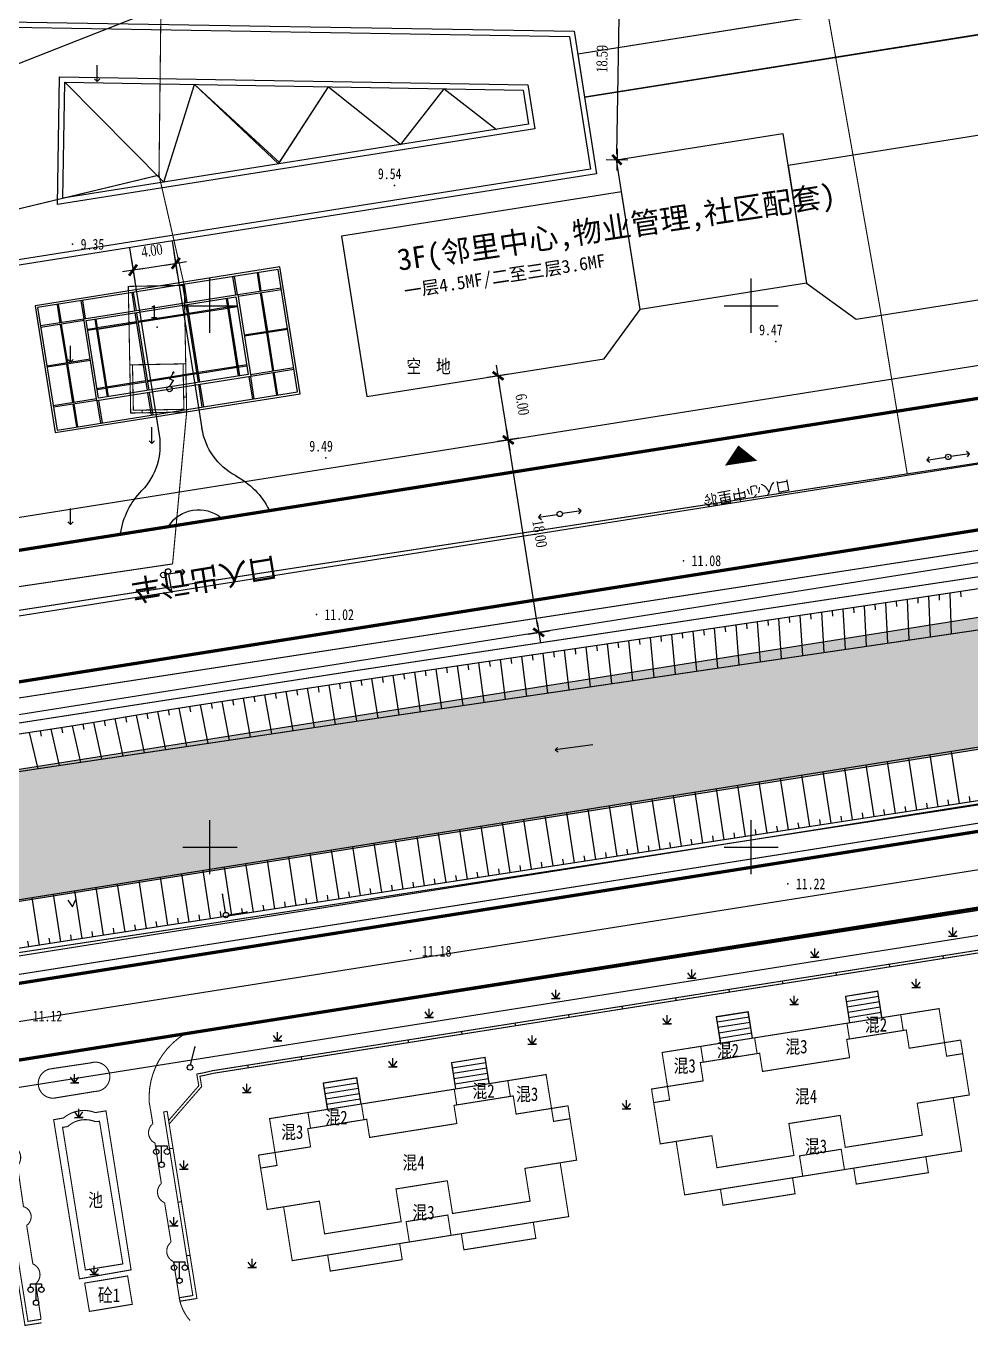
# Model space of a CAD drawing. Header units: millimetres. Extents: x -439850 to 440374, y 3556331 to 3581716.
# Drawn here: x 439918.8 to 440006, y 3581304.9 to 3581426 of the extents above; entities that cross this region are included whole.
import ezdxf
from ezdxf.enums import TextEntityAlignment as Align

# ---------------------------------------------------------------- set-up
doc = ezdxf.new("R2010")
doc.units = ezdxf.units.MM
doc.header["$LTSCALE"] = 1000
doc.header["$MEASUREMENT"] = 0
doc.linetypes.add('CENTER', pattern=[2, 1.25, -0.25, 0.25, -0.25])
for name, color, linetype in [('02E1水域', 131, 'Continuous'), ('02E1水域_H', 131, 'Continuous'), ('0总图道路侧石线铺装轮廓线 台阶 转折线 剖面图面层', 4, 'Continuous'), ('11E1水域', 7, 'Continuous'), ('14中心线', 1, 'CENTER'), ('14缘石线', 7, 'Continuous'), ('14道路红线', 7, 'Continuous'), ('18标注', 7, 'Continuous'), ('dx', 250, 'Continuous'), ('商业', 2, 'Continuous'), ('文字', 7, 'Continuous'), ('道路', 7, 'Continuous'), ('铺装', 6, 'Continuous')]:
    doc.layers.add(name, color=color, linetype=linetype)
doc.styles.add('-黑体', font='simhei.ttf')
doc.styles.add('HZ', font='', dxfattribs={"width": 0.8})
doc.styles.add('坐标标注', font='times.ttf', dxfattribs={"width": 0.75})
doc.styles.get('HZ').set_extended_font_data('SimSun')
doc.dimstyles.new('FAST', dxfattribs={"dimtxt": 1, "dimasz": 0.5, "dimexe": 0.5, "dimexo": 0.5, "dimgap": 1, "dimtad": 1, "dimzin": 4, "dimdsep": 46, "dimtxsty": '坐标标注', "dimblk": '尺寸起止点', "dimcen": 1, "dimadec": 1, "dimazin": 1, "dimtfac": 1, "dimtmove": 2, "dimatfit": 3, "dimldrblk": 'ARCHTICK', "dimfxl": 1.25, "dimarcsym": 0})

# ---------------------------------------------------------------- blocks, each defined once
blk = doc.blocks.new('GC120')
for p, q in [((0, -1.5), (0, 1.5)), ((-0.5, -1), (0, -1.5)), ((0, -1.5), (-0.5, -1)), ((0, -1.5), (0.5, -1))]:
    blk.add_line(p, q)
blk = doc.blocks.new('GC154')
for p, q in [((4, 0), (0.5, 0)), ((4, 0), (3.5, 0.5)), ((3.5, -0.5), (4, 0))]:
    blk.add_line(p, q)
blk.add_circle((0, 0), 0.5)
blk = doc.blocks.new('GC156')
blk.add_line((0.5, 0), (4, 0))
at = {"const_width": 0.15}
blk.add_lwpolyline([(3.78, 0, 1), (3.93, 0, 1)], format="xyb", close=True, dxfattribs=at)
blk.add_circle((0, 0), 0.5)
blk = doc.blocks.new('GC242')
for p, q in [((0.7, 3.1), (0.06, 1.9)), ((0.51, 3.04), (0.7, 3.1)), ((0.7, 3.1), (0.75, 2.94)), ((0.63, 1.59), (0, 0.5)), ((0.06, 1.9), (0.63, 1.59))]:
    blk.add_line(p, q)
blk.add_circle((0, 0), 0.5)
for p in [(0.7, 3.1), (0.7, 3.1), (0.06, 1.9), (0.63, 1.59)]:
    blk.add_point(p)
blk = doc.blocks.new('GC124')
for p, q in [((0, -0.8), (-0.75, 0.2)), ((0, -0.8), (0, 0.8)), ((0, -0.8), (0.75, 0.2)), ((-0.8, -0.8), (0.75, -0.8)), ((0.8, -0.8), (0, -0.8))]:
    blk.add_line(p, q)
blk = doc.blocks.new('GC264')
at = {"linetype": 'Continuous'}
for p, q in [((0, 0), (7, 0)), ((7, 0), (6.5, 0.4)), ((7, 0), (6.5, -0.4))]:
    blk.add_line(p, q, dxfattribs=at)
blk = doc.blocks.new('GC037')
for p, q in [((0, 0), (-1.3, 0.75)), ((-1.3, -0.75), (0, 0))]:
    blk.add_line(p, q)
blk = doc.blocks.new('GC097')
for p, q in [((-1, 2.92), (-1, 3.52)), ((-1, 3.52), (1, 3.52)), ((0, 0.52), (0, 3.52)), ((1, 3.52), (1, 2.92))]:
    blk.add_line(p, q)
for centre in [(-1, 2.42), (1, 2.42), (0.01, 0)]:
    blk.add_circle(centre, 0.5)
blk = doc.blocks.new('aysagafd')
at = {"layer": '0总图道路侧石线铺装轮廓线 台阶 转折线 剖面图面层'}
for p, q in [((439440.11, 3581415.43), (439440.11, 3581419.48)), ((439440.26, 3581415.43), (439440.26, 3581419.48)), ((439443.87, 3581415.43), (439443.87, 3581419.48)), ((439443.97, 3581415.43), (439443.97, 3581419.48)), ((439443.97, 3581415.43), (439443.97, 3581419.48)), ((439447.57, 3581415.43), (439447.57, 3581419.48)), ((439447.72, 3581415.43), (439447.72, 3581419.48)), ((439440.11, 3581417.63), (439438.39, 3581417.63)), ((439440.11, 3581417.53), (439438.39, 3581417.53)), ((439443.87, 3581417.63), (439440.26, 3581417.63)), ((439443.87, 3581417.53), (439440.26, 3581417.53)), ((439447.57, 3581417.63), (439443.97, 3581417.63)), ((439447.57, 3581417.53), (439443.97, 3581417.53)), ((439449.85, 3581417.63), (439447.72, 3581417.63)), ((439449.85, 3581417.53), (439447.72, 3581417.53)), ((439440.09, 3581415.4), (439438.39, 3581415.4)), ((439440.09, 3581415.25), (439438.39, 3581415.25)), ((439441.12, 3581415.23), (439441.12, 3581414.43)), ((439441.22, 3581415.23), (439441.22, 3581414.43)), ((439446.62, 3581414.43), (439446.62, 3581415.23)), ((439446.72, 3581414.43), (439446.72, 3581415.23)), ((439447.75, 3581415.4), (439449.85, 3581415.4)), ((439447.75, 3581415.25), (439449.85, 3581415.25)), ((439447.55, 3581414.43), (439440.29, 3581414.43)), ((439447.55, 3581414.33), (439440.29, 3581414.33)), ((439441.12, 3581414.33), (439441.12, 3581410.68)), ((439441.22, 3581414.33), (439441.22, 3581410.68)), ((439446.62, 3581410.68), (439446.62, 3581414.33)), ((439446.72, 3581410.68), (439446.72, 3581414.33)), ((439438.39, 3581410.68), (439440.09, 3581410.68)), ((439438.39, 3581410.53), (439440.09, 3581410.53)), ((439440.29, 3581410.68), (439447.55, 3581410.68)), ((439440.29, 3581410.53), (439447.55, 3581410.53)), ((439441.12, 3581410.53), (439441.12, 3581405.93)), ((439441.22, 3581410.53), (439441.22, 3581405.93)), ((439446.62, 3581405.93), (439446.62, 3581410.53)), ((439446.72, 3581405.93), (439446.72, 3581410.53)), ((439447.75, 3581410.68), (439449.85, 3581410.68)), ((439447.75, 3581410.53), (439449.85, 3581410.53)), ((439438.39, 3581405.93), (439440.09, 3581405.93)), ((439438.39, 3581405.78), (439440.09, 3581405.78)), ((439440.29, 3581405.93), (439447.55, 3581405.93)), ((439440.29, 3581405.78), (439447.55, 3581405.78)), ((439441.12, 3581405.78), (439441.12, 3581402.13)), ((439441.22, 3581405.78), (439441.22, 3581402.13)), ((439441.22, 3581402.13), (439441.22, 3581405.78)), ((439446.62, 3581402.13), (439446.62, 3581405.78)), ((439446.72, 3581402.13), (439446.72, 3581405.78)), ((439447.75, 3581405.93), (439449.85, 3581405.93)), ((439447.75, 3581405.78), (439449.85, 3581405.78)), ((439440.29, 3581402.13), (439447.55, 3581402.13)), ((439440.29, 3581402.03), (439447.55, 3581402.03)), ((439441.12, 3581402.03), (439441.12, 3581401.23)), ((439441.22, 3581402.03), (439441.22, 3581401.23)), ((439446.62, 3581401.23), (439446.62, 3581402.03)), ((439446.72, 3581401.23), (439446.72, 3581402.03)), ((439440.09, 3581401.2), (439438.39, 3581401.2)), ((439440.09, 3581401.05), (439438.39, 3581401.05)), ((439440.11, 3581401.03), (439440.11, 3581396.98)), ((439440.26, 3581401.03), (439440.26, 3581396.98)), ((439443.87, 3581401.03), (439443.87, 3581396.98)), ((439443.97, 3581401.03), (439443.97, 3581396.98)), ((439443.97, 3581401.03), (439443.97, 3581396.98)), ((439447.57, 3581401.03), (439447.57, 3581396.98)), ((439447.72, 3581401.03), (439447.72, 3581396.98)), ((439447.75, 3581401.2), (439449.85, 3581401.2)), ((439447.75, 3581401.05), (439449.85, 3581401.05)), ((439440.11, 3581398.93), (439438.39, 3581398.93)), ((439440.11, 3581398.83), (439438.39, 3581398.83)), ((439443.87, 3581398.93), (439440.26, 3581398.93)), ((439443.87, 3581398.83), (439440.26, 3581398.83)), ((439447.57, 3581398.93), (439443.97, 3581398.93)), ((439447.57, 3581398.83), (439443.97, 3581398.83)), ((439449.85, 3581398.93), (439447.72, 3581398.93)), ((439449.85, 3581398.83), (439447.72, 3581398.83))]:
    blk.add_line(p, q, dxfattribs=at)
for points in [[(439450.05, 3581396.78), (439450.05, 3581419.68), (439438.19, 3581419.68), (439438.19, 3581396.78)], [(439449.85, 3581396.98), (439449.85, 3581419.48), (439438.39, 3581419.48), (439438.39, 3581396.98)]]:
    blk.add_lwpolyline(points, close=True, dxfattribs=at)
at = {"layer": '0总图道路侧石线铺装轮廓线 台阶 转折线 剖面图面层', "color": 2}
for points in [[(439440.09, 3581401.03), (439440.09, 3581415.43), (439447.75, 3581415.43), (439447.75, 3581401.03)], [(439440.29, 3581415.23), (439447.55, 3581415.23), (439447.55, 3581401.23), (439440.29, 3581401.23)]]:
    blk.add_lwpolyline(points, close=True, dxfattribs=at)
blk = doc.blocks.new('尺寸起止点')
for p, q in [((-2, 0), (2, 0)), ((0, -2), (0, 2))]:
    blk.add_line(p, q)
blk.add_lwpolyline([(-0.88, -0.88, 0.5, 0.5, 0), (0.88, 0.88, 0, 0, 0)], format="xyseb")
blk = doc.blocks.new('*D118')
at = {"layer": '18标注', "color": 0, "lineweight": -2, "ltscale": 0.02, "transparency": 16777216}
for p, q in [((439941.95, 3581432.32), (439942.26, 3581431.55)), ((439915.62, 3581421.58), (439941.61, 3581431.83)), ((439915.03, 3581421.7), (439915.34, 3581420.93))]:
    blk.add_line(p, q, dxfattribs=at)
at = {"layer": 'Defpoints', "color": 0, "ltscale": 0.02, "transparency": 16777216}
for p in [(439941.77, 3581432.79), (439942.07, 3581432.01), (439914.85, 3581422.17)]:
    blk.add_point(p, dxfattribs=at)
at = {"layer": '18标注', "color": 0, "lineweight": -2, "ltscale": 0.02, "transparency": 16777216, "xscale": 0.5, "yscale": 0.5, "zscale": 0.5}
for p, rotation in [((439942.07, 3581432.01), 21.52295593968055), ((439915.15, 3581421.39), 201.5229559396806)]:
    blk.add_blockref('尺寸起止点', p, dxfattribs=dict(at, rotation=rotation))
at = {"layer": '18标注', "color": 0, "ltscale": 0.02, "transparency": 16777216, "insert": (439928.06, 3581428.11), "char_height": 1, "attachment_point": 5, "rotation": 21.523, "style": '坐标标注'}
blk.add_mtext('28.94', dxfattribs=at)
blk = doc.blocks.new('_ArchTick')
at = {"color": 0, "linetype": 'ByBlock', "const_width": 0.4}
blk.add_lwpolyline([(-0.5, -0.5), (0.5, 0.5)], dxfattribs=at)
blk = doc.blocks.new('*D122')
at = {"layer": '18标注', "color": 0, "lineweight": -2, "ltscale": 0.02, "transparency": 16777216}
for p, q in [((439974.08, 3581432.24), (439974.12, 3581432.24)), ((439973.31, 3581414.16), (439973.61, 3581431.75)), ((439973.76, 3581413.65), (439973.81, 3581413.65))]:
    blk.add_line(p, q, dxfattribs=at)
at = {"layer": 'Defpoints', "color": 0, "ltscale": 0.02, "transparency": 16777216}
for p in [(439973.58, 3581432.25), (439973.62, 3581432.25), (439973.26, 3581413.66)]:
    blk.add_point(p, dxfattribs=at)
at = {"layer": '18标注', "color": 0, "lineweight": -2, "ltscale": 0.02, "transparency": 16777216, "xscale": 0.5, "yscale": 0.5, "zscale": 0.5}
for p, rotation in [((439973.62, 3581432.25), 89.03166356674527), ((439973.31, 3581413.66), 269.0316635667453)]:
    blk.add_blockref('尺寸起止点', p, dxfattribs=dict(at, rotation=rotation))
at = {"layer": '18标注', "color": 0, "ltscale": 0.02, "transparency": 16777216, "insert": (439971.95, 3581422.98), "char_height": 1, "attachment_point": 5, "rotation": 89.0317, "style": '坐标标注'}
blk.add_mtext('18.59', dxfattribs=at)
blk = doc.blocks.new('*D73')
at = {"layer": '18标注', "color": 0, "lineweight": -2, "ltscale": 0.02, "transparency": 16777216}
blk.add_line((439966.02, 3581370.49), (439963.36, 3581387.28), dxfattribs=at)
at = {"layer": 'Defpoints', "color": 0, "ltscale": 0.02, "transparency": 16777216}
for p in [(439963.28, 3581387.78), (439963.28, 3581387.78), (439966.09, 3581370)]:
    blk.add_point(p, dxfattribs=at)
at = {"layer": '18标注', "color": 0, "lineweight": -2, "ltscale": 0.02, "transparency": 16777216, "xscale": 0.5, "yscale": 0.5, "zscale": 0.5}
for p, rotation in [((439963.28, 3581387.78), 99.00195863808493), ((439966.09, 3581370), 279.001958638085)]:
    blk.add_blockref('尺寸起止点', p, dxfattribs=dict(at, rotation=rotation))
at = {"layer": '18标注', "color": 0, "ltscale": 0.02, "transparency": 16777216, "insert": (439966.18, 3581379.12), "char_height": 1, "attachment_point": 5, "rotation": 279.002, "style": '坐标标注'}
blk.add_mtext('18.00', dxfattribs=at)
blk = doc.blocks.new('*D76')
at = {"layer": '18标注', "color": 0, "lineweight": -2, "ltscale": 0.02, "transparency": 16777216}
blk.add_line((439963.2, 3581388.27), (439962.42, 3581393.21), dxfattribs=at)
at = {"layer": 'Defpoints', "color": 0, "ltscale": 0.02, "transparency": 16777216}
for p in [(439962.34, 3581393.7), (439962.34, 3581393.7), (439963.28, 3581387.78)]:
    blk.add_point(p, dxfattribs=at)
at = {"layer": '18标注', "color": 0, "lineweight": -2, "ltscale": 0.02, "transparency": 16777216, "xscale": 0.5, "yscale": 0.5, "zscale": 0.5}
for p, rotation in [((439962.34, 3581393.7), 99.00195863846365), ((439963.28, 3581387.78), 279.0019586384636)]:
    blk.add_blockref('尺寸起止点', p, dxfattribs=dict(at, rotation=rotation))
at = {"layer": '18标注', "color": 0, "ltscale": 0.02, "transparency": 16777216, "insert": (439964.58, 3581391.05), "char_height": 1, "attachment_point": 5, "rotation": 279.002, "style": '坐标标注'}
blk.add_mtext('6.00', dxfattribs=at)
blk = doc.blocks.new('*D99')
at = {"layer": '18标注', "color": 0, "lineweight": -2, "ltscale": 0.02, "transparency": 16777216}
blk.add_line((439929.11, 3581403.54), (439932.08, 3581404.01), dxfattribs=at)
at = {"layer": 'Defpoints', "color": 0, "ltscale": 0.02, "transparency": 16777216}
for p in [(439932.57, 3581404.09), (439932.57, 3581404.09), (439928.62, 3581403.46)]:
    blk.add_point(p, dxfattribs=at)
at = {"layer": '18标注', "color": 0, "lineweight": -2, "ltscale": 0.02, "transparency": 16777216, "xscale": 0.5, "yscale": 0.5, "zscale": 0.5}
for p, rotation in [((439928.62, 3581403.46), 189.001958603605), ((439932.57, 3581404.09), 9.001958603605026)]:
    blk.add_blockref('尺寸起止点', p, dxfattribs=dict(at, rotation=rotation))
at = {"layer": '18标注', "color": 0, "ltscale": 0.02, "transparency": 16777216, "insert": (439930.36, 3581405.27), "char_height": 1, "attachment_point": 5, "rotation": 9.002, "style": '坐标标注'}
blk.add_mtext('4.00', dxfattribs=at)

msp = doc.modelspace()

# ---------------------------------------------------------------- hatches: boundary and pattern name
at = {"layer": '02E1水域_H', "extrusion": (0, 0, -1)}
msp.add_hatch(color=137, dxfattribs=at).paths.add_polyline_path([(-439764.898, 3581329.14), (-439764.857, 3581324.831), (-439768.7, 3581321.516), (-440124.016, 3581377.805), (-440127.929, 3581382.351), (-440127.961, 3581386.653), (-440124.108, 3581389.969), (-439768.818, 3581333.684)])

# ---------------------------------------------------------------- linework, layer by layer
at = {"layer": '02E1水域', "color": 7, "linetype": 'Continuous', "lineweight": 0, "ltscale": 0.02, "extrusion": (0, 0, -1)}
msp.add_lwpolyline([(-439764.898, 3581329.14), (-439764.857, 3581324.831), (-439768.7, 3581321.516), (-440124.016, 3581377.805), (-440127.929, 3581382.351), (-440127.961, 3581386.653), (-440124.108, 3581389.969), (-439768.818, 3581333.684)], close=True, dxfattribs=at)
at = {"layer": '11E1水域', "extrusion": (0, 0, -1)}
for points in [[(-440124.108, 3581389.969), (-439768.818, 3581333.684)], [(-439768.7, 3581321.516), (-440124.016, 3581377.805)]]:
    msp.add_lwpolyline(points, dxfattribs=at)
at = {"layer": '14中心线', "extrusion": (0, 0, -1)}
for points in [[(-440143.117, 3581407.155), (-439757.062, 3581345.997)], [(-440142.833, 3581369.649), (-439756.697, 3581308.477)]]:
    msp.add_lwpolyline(points, dxfattribs=at)
at = {"layer": '14缘石线', "extrusion": (0, 0, -1), "const_width": 0.3}
for points in [[(-440116.572, 3581409.025), (-439785.487, 3581356.575)], [(-440119.074, 3581397.272), (-439772.034, 3581342.294)], [(-440122.802, 3581370.019), (-439775.755, 3581315.04)], [(-440118.809, 3581362.299), (-439771.694, 3581307.31)]]:
    msp.add_lwpolyline(points, dxfattribs=at)
at = {"layer": '14道路红线', "extrusion": (0, 0, -1)}
for points in [[(-440115.759, 3581411.933), (-439785.018, 3581359.538)], [(-440119.14, 3581394.245), (-439773.875, 3581339.548)], [(-440118.971, 3581371.944), (-439773.658, 3581317.239)], [(-440119.61, 3581359.895), (-439772.168, 3581304.854)]]:
    msp.add_lwpolyline(points, dxfattribs=at)
at = {"layer": 'dx', "color": 250, "linetype": 'Continuous'}
for p, q in [((439935.723, 3581397.674), (439935.723, 3581402.674)), ((439985.723, 3581397.674), (439985.723, 3581402.674)), ((439933.223, 3581400.174), (439938.223, 3581400.174)), ((439983.223, 3581400.174), (439988.223, 3581400.174)), ((440005.055, 3581373.785), (440005.072, 3581373.285)), ((439997.144, 3581372.6), (439997.169, 3581372.1)), ((439998.133, 3581372.747), (439998.314, 3581369.018)), ((439999.122, 3581372.895), (439999.145, 3581372.396)), ((440000.111, 3581373.044), (440000.277, 3581369.305)), ((440001.1, 3581373.192), (440001.121, 3581372.692)), ((440002.089, 3581373.34), (440002.239, 3581369.592)), ((440003.078, 3581373.488), (440003.097, 3581372.988)), ((440004.067, 3581373.637), (440004.202, 3581369.878)), ((439989.231, 3581371.42), (439989.265, 3581370.921)), ((439990.22, 3581371.567), (439990.464, 3581367.869)), ((439991.209, 3581371.715), (439991.241, 3581371.216)), ((439992.199, 3581371.862), (439992.427, 3581368.156)), ((439993.188, 3581372.009), (439993.217, 3581371.51)), ((439994.177, 3581372.157), (439994.389, 3581368.444)), ((439995.166, 3581372.304), (439995.193, 3581371.805)), ((439996.155, 3581372.452), (439996.352, 3581368.731)), ((439981.318, 3581370.247), (439981.361, 3581369.749)), ((439982.307, 3581370.393), (439982.615, 3581366.717)), ((439983.296, 3581370.54), (439983.337, 3581370.042)), ((439984.285, 3581370.686), (439984.577, 3581367.005)), ((439985.275, 3581370.833), (439985.313, 3581370.334)), ((439986.264, 3581370.979), (439986.54, 3581367.293)), ((439987.253, 3581371.126), (439987.289, 3581370.628)), ((439988.242, 3581371.273), (439988.502, 3581367.581)), ((439972.414, 3581368.936), (439972.804, 3581365.274)), ((439973.404, 3581369.081), (439973.455, 3581368.584)), ((439974.393, 3581369.226), (439974.766, 3581365.563)), ((439975.382, 3581369.372), (439975.432, 3581368.874)), ((439976.372, 3581369.517), (439976.728, 3581365.851)), ((439977.361, 3581369.663), (439977.408, 3581369.166)), ((439978.35, 3581369.809), (439978.691, 3581366.14)), ((439979.34, 3581369.955), (439979.385, 3581369.457)), ((439980.329, 3581370.101), (439980.653, 3581366.429)), ((439964.499, 3581367.777), (439964.955, 3581364.115)), ((439965.488, 3581367.921), (439965.549, 3581367.425)), ((439966.478, 3581368.066), (439966.917, 3581364.405)), ((439967.467, 3581368.21), (439967.526, 3581367.714)), ((439968.457, 3581368.355), (439968.88, 3581364.695)), ((439969.446, 3581368.5), (439969.502, 3581368.004)), ((439970.435, 3581368.645), (439970.842, 3581364.984)), ((439971.425, 3581368.79), (439971.479, 3581368.293)), ((439955.594, 3581366.472), (439955.666, 3581365.977)), ((439956.583, 3581366.618), (439957.107, 3581362.955)), ((439957.572, 3581366.764), (439957.642, 3581366.269)), ((439958.562, 3581366.909), (439959.069, 3581363.246)), ((439959.551, 3581367.055), (439959.619, 3581366.559)), ((439960.541, 3581367.199), (439961.031, 3581363.536)), ((439961.53, 3581367.344), (439961.596, 3581366.848)), ((439962.52, 3581367.488), (439962.993, 3581363.826)), ((439963.509, 3581367.632), (439963.572, 3581367.136)), ((439947.682, 3581365.288), (439947.763, 3581364.794)), ((439948.671, 3581365.437), (439949.259, 3581361.793)), ((439949.66, 3581365.586), (439949.738, 3581365.093)), ((439950.649, 3581365.735), (439951.221, 3581362.084)), ((439951.638, 3581365.883), (439951.714, 3581365.389)), ((439952.627, 3581366.031), (439953.183, 3581362.374)), ((439953.616, 3581366.178), (439953.69, 3581365.683)), ((439954.605, 3581366.325), (439955.145, 3581362.665)), ((439939.774, 3581364.081), (439939.864, 3581363.589)), ((439940.762, 3581364.233), (439941.412, 3581360.628)), ((439941.751, 3581364.385), (439941.838, 3581363.893)), ((439942.739, 3581364.536), (439943.374, 3581360.919)), ((439943.728, 3581364.687), (439943.813, 3581364.195)), ((439944.716, 3581364.838), (439945.336, 3581361.21)), ((439945.705, 3581364.988), (439945.788, 3581364.495)), ((439946.694, 3581365.138), (439947.298, 3581361.502)), ((439931.87, 3581362.846), (439931.969, 3581362.356)), ((439932.857, 3581363.004), (439933.565, 3581359.46)), ((439933.845, 3581363.159), (439933.942, 3581362.669)), ((439934.833, 3581363.314), (439935.526, 3581359.752)), ((439935.821, 3581363.468), (439935.916, 3581362.977)), ((439936.809, 3581363.622), (439937.488, 3581360.044)), ((439937.797, 3581363.775), (439937.889, 3581363.284)), ((439938.786, 3581363.928), (439939.45, 3581360.336)), ((439924.967, 3581361.688), (439925.718, 3581358.289)), ((439925.953, 3581361.854), (439926.059, 3581361.365)), ((439926.938, 3581362.023), (439927.68, 3581358.582)), ((439927.924, 3581362.192), (439928.028, 3581361.703)), ((439928.91, 3581362.359), (439929.641, 3581358.875)), ((439929.896, 3581362.523), (439929.998, 3581362.034)), ((439930.883, 3581362.685), (439931.603, 3581359.167)), ((439919.039, 3581360.762), (439919.833, 3581357.41)), ((439920.027, 3581360.912), (439920.141, 3581360.425)), ((439921.016, 3581361.061), (439921.795, 3581357.703)), ((439922.005, 3581361.212), (439922.116, 3581360.725)), ((439922.993, 3581361.367), (439923.757, 3581357.996)), ((439923.98, 3581361.526), (439924.089, 3581361.038)), ((439999.039, 3581353.289), (439998.304, 3581358.072)), ((440001.016, 3581353.593), (440000.279, 3581358.387)), ((440002.993, 3581353.897), (440002.254, 3581358.701)), ((440004.97, 3581354.201), (440004.229, 3581359.015)), ((439991.133, 3581352.073), (439990.403, 3581356.816)), ((439993.109, 3581352.377), (439992.378, 3581357.13)), ((439995.086, 3581352.681), (439994.354, 3581357.444)), ((439997.063, 3581352.985), (439996.329, 3581357.758)), ((439985.202, 3581351.162), (439984.478, 3581355.873)), ((439987.179, 3581351.465), (439986.453, 3581356.187)), ((439989.156, 3581351.769), (439988.428, 3581356.501)), ((439977.295, 3581349.946), (439976.577, 3581354.616)), ((439979.272, 3581350.25), (439978.553, 3581354.93)), ((439981.249, 3581350.554), (439980.528, 3581355.245)), ((439983.226, 3581350.858), (439982.503, 3581355.559)), ((440003.981, 3581354.049), (440003.905, 3581354.543)), ((440005.958, 3581354.353), (440005.882, 3581354.847)), ((439969.388, 3581348.73), (439968.677, 3581353.359)), ((439971.365, 3581349.034), (439970.652, 3581353.674)), ((439973.342, 3581349.338), (439972.627, 3581353.988)), ((439975.319, 3581349.642), (439974.602, 3581354.302)), ((439996.074, 3581352.833), (439995.998, 3581353.327)), ((439998.051, 3581353.137), (439997.975, 3581353.631)), ((440000.028, 3581353.441), (439999.952, 3581353.935)), ((440002.005, 3581353.745), (440001.929, 3581354.239)), ((439935.723, 3581347.674), (439935.723, 3581352.674)), ((439961.481, 3581347.515), (439960.776, 3581352.103)), ((439963.458, 3581347.819), (439962.751, 3581352.417)), ((439965.435, 3581348.123), (439964.727, 3581352.731)), ((439967.412, 3581348.427), (439966.702, 3581353.045)), ((439985.723, 3581347.674), (439985.723, 3581352.674)), ((439988.167, 3581351.617), (439988.091, 3581352.112)), ((439990.144, 3581351.921), (439990.068, 3581352.416)), ((439992.121, 3581352.225), (439992.045, 3581352.719)), ((439994.098, 3581352.529), (439994.022, 3581353.023)), ((439953.574, 3581346.3), (439952.876, 3581350.846)), ((439955.551, 3581346.604), (439954.851, 3581351.16)), ((439957.528, 3581346.907), (439956.826, 3581351.474)), ((439959.505, 3581347.211), (439958.801, 3581351.788)), ((439980.26, 3581350.402), (439980.185, 3581350.896)), ((439982.237, 3581350.706), (439982.161, 3581351.2)), ((439984.214, 3581351.01), (439984.138, 3581351.504)), ((439986.191, 3581351.313), (439986.115, 3581351.808)), ((439933.223, 3581350.174), (439938.223, 3581350.174)), ((439945.667, 3581345.084), (439944.975, 3581349.589)), ((439947.644, 3581345.388), (439946.95, 3581349.903)), ((439949.621, 3581345.692), (439948.925, 3581350.217)), ((439951.598, 3581345.996), (439950.9, 3581350.532)), ((439972.354, 3581349.186), (439972.278, 3581349.68)), ((439974.33, 3581349.49), (439974.254, 3581349.984)), ((439976.307, 3581349.794), (439976.231, 3581350.288)), ((439978.284, 3581350.098), (439978.208, 3581350.592)), ((439983.223, 3581350.174), (439988.223, 3581350.174)), ((439937.76, 3581343.868), (439937.074, 3581348.332)), ((439939.737, 3581344.172), (439939.049, 3581348.646)), ((439941.714, 3581344.476), (439941.024, 3581348.96)), ((439943.691, 3581344.78), (439943, 3581349.275)), ((439964.447, 3581347.971), (439964.371, 3581348.465)), ((439966.423, 3581348.275), (439966.347, 3581348.769)), ((439968.4, 3581348.578), (439968.324, 3581349.073)), ((439970.377, 3581348.882), (439970.301, 3581349.376)), ((439931.83, 3581342.956), (439931.148, 3581347.389)), ((439933.807, 3581343.26), (439933.123, 3581347.704)), ((439935.784, 3581343.564), (439935.099, 3581348.018)), ((439956.539, 3581346.756), (439956.464, 3581347.25)), ((439958.516, 3581347.059), (439958.44, 3581347.553)), ((439960.493, 3581347.363), (439960.417, 3581347.857)), ((439962.47, 3581347.667), (439962.394, 3581348.161)), ((439923.924, 3581341.739), (439923.247, 3581346.132)), ((439925.9, 3581342.043), (439925.222, 3581346.447)), ((439927.877, 3581342.347), (439927.198, 3581346.761)), ((439929.854, 3581342.652), (439929.173, 3581347.075)), ((439948.632, 3581345.54), (439948.557, 3581346.034)), ((439950.609, 3581345.844), (439950.533, 3581346.338)), ((439952.586, 3581346.148), (439952.51, 3581346.642)), ((439954.563, 3581346.452), (439954.487, 3581346.946)), ((439919.97, 3581341.13), (439919.296, 3581345.504)), ((439921.947, 3581341.434), (439921.272, 3581345.818)), ((439940.726, 3581344.324), (439940.65, 3581344.819)), ((439942.702, 3581344.628), (439942.626, 3581345.123)), ((439944.679, 3581344.932), (439944.603, 3581345.427)), ((439946.656, 3581345.236), (439946.58, 3581345.73)), ((439932.819, 3581343.108), (439932.743, 3581343.602)), ((439934.795, 3581343.412), (439934.719, 3581343.906)), ((439936.772, 3581343.716), (439936.696, 3581344.21)), ((439938.749, 3581344.02), (439938.673, 3581344.514)), ((439924.912, 3581341.891), (439924.836, 3581342.385)), ((439926.889, 3581342.195), (439926.813, 3581342.689)), ((439928.865, 3581342.499), (439928.789, 3581342.994)), ((439930.842, 3581342.804), (439930.766, 3581343.298)), ((439918.982, 3581340.977), (439918.906, 3581341.471)), ((439920.959, 3581341.282), (439920.882, 3581341.776)), ((439922.935, 3581341.587), (439922.859, 3581342.081)), ((440003.409, 3581340.133), (440003.448, 3581339.886)), ((439998.47, 3581339.356), (439998.509, 3581339.109)), ((439988.592, 3581337.802), (439988.631, 3581337.555)), ((439993.531, 3581338.579), (439993.57, 3581338.332)), ((439978.713, 3581336.247), (439978.752, 3581336)), ((439983.652, 3581337.025), (439983.691, 3581336.778)), ((439997.408, 3581336.859), (439994.426, 3581336.387)), ((439994.426, 3581336.387), (439994.813, 3581333.947)), ((439997.487, 3581336.366), (439994.504, 3581335.893)), ((439997.795, 3581334.419), (439997.408, 3581336.859)), ((439973.774, 3581335.47), (439973.813, 3581335.223)), ((439997.565, 3581335.872), (439994.583, 3581335.399)), ((439997.643, 3581335.378), (439994.661, 3581334.906)), ((439963.896, 3581333.916), (439963.934, 3581333.669)), ((439968.835, 3581334.693), (439968.874, 3581334.446)), ((439985.453, 3581334.953), (439982.49, 3581334.483)), ((439982.49, 3581334.483), (439982.874, 3581332.056)), ((439985.531, 3581334.459), (439982.568, 3581333.99)), ((439985.609, 3581333.965), (439982.646, 3581333.496)), ((439985.837, 3581332.525), (439985.453, 3581334.953)), ((439997.721, 3581334.884), (439994.739, 3581334.412)), ((439958.956, 3581333.139), (439958.995, 3581332.892)), ((439985.687, 3581333.471), (439982.724, 3581333.002)), ((439985.766, 3581332.977), (439982.803, 3581332.508)), ((439954.017, 3581332.362), (439954.056, 3581332.115)), ((439944.139, 3581330.808), (439944.177, 3581330.561)), ((439961.138, 3581330.751), (439958.027, 3581330.255)), ((439958.027, 3581330.255), (439958.413, 3581327.832)), ((439961.216, 3581330.257), (439958.106, 3581329.761)), ((439961.524, 3581328.328), (439961.138, 3581330.751)), ((439939.199, 3581330.03), (439939.238, 3581329.783)), ((439961.295, 3581329.763), (439958.184, 3581329.267)), ((439961.374, 3581329.269), (439958.263, 3581328.774)), ((439949.294, 3581328.863), (439946.183, 3581328.367)), ((439946.183, 3581328.367), (439946.569, 3581325.944)), ((439949.372, 3581328.369), (439946.262, 3581327.874)), ((439949.451, 3581327.876), (439946.34, 3581327.38)), ((439949.68, 3581326.44), (439949.294, 3581328.863)), ((439961.453, 3581328.776), (439958.342, 3581328.28)), ((439949.53, 3581327.382), (439946.419, 3581326.886)), ((439949.608, 3581326.888), (439946.498, 3581326.392)), ((439931.444, 3581325.723), (439931.77, 3581325.775)), ((439931.985, 3581322.32), (439932.311, 3581322.372)), ((439932.771, 3581317.382), (439933.097, 3581317.434)), ((439933.557, 3581312.444), (439933.882, 3581312.496)), ((439932.894, 3581308.556), (439932.946, 3581308.23))]:
    msp.add_line(p, q, dxfattribs=at)
at = {"layer": 'dx', "color": 250, "linetype": 'Continuous', "flags": 128}
msp.add_lwpolyline([(439773.15, 3581479.298), (439789.576, 3581491.898), (439822.644, 3581538.069), (439827.705, 3581545.329), (440130.137, 3581540.217), (440128.41, 3581426.521), (440115.759, 3581411.933), (439785.018, 3581359.538), (439765.358, 3581376.493), (439765.566, 3581397.896, -0.0416138), (439773.15, 3581479.298)], format="xyb", dxfattribs=at)
at = {"layer": 'dx', "color": 250, "linetype": 'Continuous', "const_width": 0.1, "flags": 128}
for points in [[(439995.257, 3581522.633), (439990.503, 3581497.731), (439989.03, 3581468.123), (439989.189, 3581447.142), (439991.317, 3581435.587), (439997.609, 3581400.025), (440000.132, 3581384.643)], [(439935.367, 3581476.786), (439936.89, 3581475.897), (439935.241, 3581457.734), (439931.294, 3581436.386), (439931.017, 3581412.236), (439933.349, 3581402.057)], [(439902.254, 3581405.316), (439931.017, 3581412.236)], [(439742.87, 3581345.068), (439929.177, 3581373.748), (440070.886, 3581395.507), (440143.823, 3581406.692), (440145.462, 3581407.036)], [(440136.73, 3581394.946), (440069.632, 3581384.624), (439949.058, 3581366.451), (439861.425, 3581352.818), (439799.753, 3581343.538)], [(439928.319, 3581394.711), (439928.404, 3581390.262), (439933.572, 3581390.36), (439933.487, 3581394.809)], [(439928.319, 3581394.711), (439928.404, 3581390.262), (439933.572, 3581390.36), (439933.487, 3581394.809)], [(439928.569, 3581394.716), (439928.649, 3581390.517), (439933.317, 3581390.606), (439933.237, 3581394.805)], [(439933.296, 3581391.736), (439933.546, 3581391.741)], [(439802.064, 3581356.612), (439825.499, 3581360.013), (439853.593, 3581363.981), (439873.493, 3581367.229), (439888.825, 3581369.716), (439908.538, 3581372.82), (439932.27, 3581376.325), (439933.572, 3581390.36)], [(439929.449, 3581390.532), (439929.454, 3581390.282)], [(439798.634, 3581321.715), (439867.049, 3581332.699), (439935.06, 3581343.004), (440022.498, 3581356.512), (440129.441, 3581373.388), (440136.772, 3581374.808)], [(439742.949, 3581310.93), (439758.635, 3581313.407), (439885.589, 3581333.373), (439917.112, 3581338.262), (439917.112, 3581338.262), (440007.948, 3581352.576), (440140.563, 3581373.139)], [(440082.288, 3581356.157), (439933.268, 3581332.836)], [(440080.484, 3581352.26), (439935.945, 3581329.518), (439935.127, 3581329.322), (439934.506, 3581329.216)], [(440080.522, 3581352.013), (439935.994, 3581329.273), (439935.177, 3581329.077), (439934.795, 3581329.012)], [(439953.852, 3581332.083), (439935.994, 3581329.273), (439935.177, 3581329.077), (439934.795, 3581329.012), (439934.958, 3581328.055), (439931.957, 3581324.599)], [(440003.574, 3581332.112), (440003.772, 3581330.86), (440005.262, 3581331.096)], [(439934.506, 3581329.216), (439934.692, 3581328.13), (439931.905, 3581324.921)], [(439931.444, 3581325.723), (439934.143, 3581308.755), (439932.894, 3581308.556)], [(439931.77, 3581325.775), (439934.521, 3581308.481), (439932.946, 3581308.23)], [(439967.273, 3581326.035), (439967.464, 3581324.84), (439968.984, 3581325.082)], [(439920.172, 3581306.235), (439918.637, 3581305.992), (439915.912, 3581323.2)], [(439920.121, 3581306.561), (439918.911, 3581306.369), (439916.238, 3581323.252)], [(439941.729, 3581321.964), (439941.92, 3581320.769), (439940.402, 3581320.527)], [(439995.193, 3581320.523), (439995.427, 3581319.046), (440002.086, 3581320.101), (440001.852, 3581321.577)], [(439982.88, 3581318.573), (439983.114, 3581317.097), (439989.771, 3581318.151), (439989.537, 3581319.627)], [(439965.589, 3581315.524), (439965.827, 3581314.036), (439959.181, 3581312.977), (439958.944, 3581314.465)], [(439953.246, 3581313.557), (439953.483, 3581312.068), (439946.837, 3581311.009), (439946.6, 3581312.497)]]:
    msp.add_lwpolyline(points, dxfattribs=at)
for points in [[(439928.181, 3581401.959), (439928.319, 3581394.711), (439933.487, 3581394.809), (439933.349, 3581402.057)], [(440114.806, 3581376.605), (440132.723, 3581379.456), (440136.611, 3581380.074), (440136.64, 3581388.845), (440129.853, 3581387.891), (440094.504, 3581382.891), (440019.903, 3581372.166), (439953.183, 3581362.374), (439920.77, 3581357.55), (439857.076, 3581347.941), (439810.024, 3581340.732), (439799.735, 3581339.143), (439799.072, 3581339.046), (439798.391, 3581326.27), (439801.559, 3581326.774), (439854.103, 3581335.133), (439984.478, 3581355.873)], [(440136.611, 3581380.074), (440136.64, 3581388.845), (440129.853, 3581387.891), (440094.504, 3581382.891), (440019.903, 3581372.166), (439953.183, 3581362.374), (439920.77, 3581357.55), (439857.076, 3581347.941), (439810.024, 3581340.732), (439799.735, 3581339.143), (439799.072, 3581339.046), (439798.391, 3581326.27), (439801.559, 3581326.774), (439854.103, 3581335.133), (439984.478, 3581355.873), (440114.806, 3581376.605), (440132.723, 3581379.456)], [(440000.314, 3581331.596), (440003.574, 3581332.112), (440003.076, 3581335.255), (439999.531, 3581334.694), (439999.762, 3581333.236), (440000.047, 3581333.281)], [(439986.765, 3581329.45), (439994.806, 3581330.724), (439994.54, 3581332.409), (439994.795, 3581332.449), (439994.564, 3581333.907), (439986.035, 3581332.557), (439986.266, 3581331.098), (439986.499, 3581331.135)], [(439994.564, 3581333.907), (439999.531, 3581334.694), (439999.762, 3581333.236), (439994.795, 3581332.449)], [(439976.514, 3581327.827), (439977.316, 3581322.759), (439982.087, 3581323.515), (439982.555, 3581320.563), (439989.666, 3581321.689), (439989.198, 3581324.641), (439993.939, 3581325.392), (439994.407, 3581322.44), (440001.518, 3581323.566), (440001.051, 3581326.518), (440005.867, 3581327.281), (440005.064, 3581332.348), (440000.314, 3581331.596), (440000.047, 3581333.281), (439994.54, 3581332.409), (439994.806, 3581330.724), (439986.765, 3581329.45), (439986.499, 3581331.135), (439981.018, 3581330.267), (439981.284, 3581328.582)], [(439981.059, 3581331.769), (439986.035, 3581332.557), (439986.266, 3581331.098), (439981.29, 3581330.31)], [(439977.488, 3581331.203), (439977.986, 3581328.06), (439981.284, 3581328.582), (439981.018, 3581330.267), (439981.29, 3581330.31), (439981.059, 3581331.769)], [(439963.238, 3581328.601), (439966.774, 3581329.164), (439967.273, 3581326.035), (439964.004, 3581325.514), (439963.737, 3581327.19), (439963.47, 3581327.147)], [(439949.715, 3581326.446), (439949.947, 3581324.992), (439950.204, 3581325.033), (439950.471, 3581323.357), (439958.533, 3581324.642), (439958.266, 3581326.318), (439958.522, 3581326.359), (439958.291, 3581327.812)], [(439958.291, 3581327.812), (439963.238, 3581328.601), (439963.47, 3581327.147), (439958.522, 3581326.359)], [(439941.012, 3581316.703), (439945.831, 3581317.471), (439946.313, 3581314.447), (439953.39, 3581315.575), (439952.908, 3581318.599), (439957.648, 3581319.355), (439958.13, 3581316.33), (439965.292, 3581317.472), (439964.81, 3581320.496), (439969.593, 3581321.259), (439968.794, 3581326.277), (439964.004, 3581325.514), (439963.737, 3581327.19), (439958.266, 3581326.318), (439958.533, 3581324.642), (439950.471, 3581323.357), (439950.204, 3581325.033), (439944.753, 3581324.164), (439945.02, 3581322.488), (439940.212, 3581321.722)], [(439944.781, 3581325.659), (439949.715, 3581326.446), (439949.947, 3581324.992), (439945.012, 3581324.205)], [(439978.788, 3581322.993), (439979.571, 3581318.049), (440005.159, 3581322.101), (440004.376, 3581327.045), (440001.051, 3581326.518), (440001.518, 3581323.566), (439994.407, 3581322.44), (439993.939, 3581325.392), (439989.198, 3581324.641), (439989.666, 3581321.689), (439982.555, 3581320.563), (439982.087, 3581323.515)], [(439941.729, 3581321.964), (439941.231, 3581325.093), (439944.781, 3581325.659), (439945.012, 3581324.205), (439944.753, 3581324.164), (439945.02, 3581322.488)], [(439943.321, 3581311.975), (439968.865, 3581316.046), (439968.073, 3581321.016), (439964.81, 3581320.496), (439965.292, 3581317.472), (439958.13, 3581316.33), (439957.648, 3581319.355), (439952.908, 3581318.599), (439953.39, 3581315.575), (439946.313, 3581314.447), (439945.831, 3581317.471), (439942.529, 3581316.945)]]:
    msp.add_lwpolyline(points, close=True, dxfattribs=at)
for points in [[(439742.917, 3581336.991), (440132.274, 3581396.91), (440144.773, 3581398.83, -0.2808882), (440147.526, 3581397.787)], [(439799.153, 3581340.576, -0.0204728), (439799.198, 3581341.204, -0.0369384), (439799.263, 3581341.547, -0.0011662), (439799.387, 3581342.012, 0.0017191), (439799.472, 3581342.328, 0.0336135), (439799.535, 3581342.653, -0.3362188), (439799.56, 3581342.68), (439803.252, 3581343.239), (439820.723, 3581345.883), (439921.115, 3581361.076, 0.0052604), (439926.66, 3581361.975, -0.0040044), (439933.94, 3581363.174, -0.0026371), (439961.728, 3581367.373, 0.0013811), (440014.807, 3581375.256), (440113.216, 3581390.15), (440132.573, 3581393.079), (440136.669, 3581393.699)], [(439798.281, 3581324.212, 0.0089093), (439798.264, 3581323.641, 0.0089166), (439798.266, 3581323.07, 0.00545), (439798.288, 3581322.428, 0.0593657), (439798.297, 3581322.37, 0.3647743), (439798.398, 3581322.303, 0.0105307), (439802.066, 3581322.786, 0.0010654), (439856.468, 3581331.235, -0.0008598), (439923.877, 3581341.732, -0.0000689), (439954.607, 3581346.459, 0.0000349), (440015.364, 3581355.8, 0.0017533), (440129.652, 3581373.791, 0.0307766), (440136.089, 3581375.238, 0.0182524), (440136.572, 3581375.398, 0.2658427), (440136.596, 3581375.426, 0.0637567), (440136.603, 3581375.568, -0.0144602), (440136.572, 3581376.193, -0.0055457), (440136.564, 3581376.941, -0.0054486), (440136.573, 3581377.702)]]:
    msp.add_lwpolyline(points, format="xyb", dxfattribs=at)
for points, elevation in [([(439997.795, 3581334.419), (439997.408, 3581336.859), (439994.426, 3581336.387), (439994.813, 3581333.947)], 14.938), ([(439985.837, 3581332.525), (439985.453, 3581334.953), (439982.49, 3581334.483), (439982.874, 3581332.056)], 14.868), ([(439961.524, 3581328.328), (439961.138, 3581330.751), (439958.027, 3581330.255), (439958.413, 3581327.832)], 14.764), ([(439949.68, 3581326.44), (439949.294, 3581328.863), (439946.183, 3581328.367), (439946.569, 3581325.944)], 14.764), ([(439928.553, 3581307.946), (439928.119, 3581310.563), (439924.153, 3581309.905), (439924.587, 3581307.288)], 2.027)]:
    msp.add_lwpolyline(points, close=True, dxfattribs=dict(at, elevation=elevation))
for points, elevation in [([(439933.9, 3581306.428, -0.1180692), (439932.946, 3581308.23), (439932.355, 3581311.886, -0.5615929), (439932.13, 3581313.682), (439931.534, 3581317.329, -0.553717), (439931.234, 3581319.105), (439930.646, 3581322.842, -0.5544843), (439930.45, 3581324.622), (439930.118, 3581326.584, -0.2732742), (439933.268, 3581332.836)], 11.432), ([(439930.98, 3581330.406, -0.1230673), (439933.268, 3581332.836)], 11.432), ([(439920.121, 3581306.561), (439919.639, 3581309.857, 0.5610578), (439919.366, 3581311.673), (439918.793, 3581315.234, 0.6347531), (439918.498, 3581316.963), (439917.944, 3581320.734, 0.5051194), (439917.592, 3581322.526, 0.0289245), (439917.321, 3581323.99, 0.1499019), (439915.778, 3581326.573, 0.0675171), (439911.63, 3581329.409)], -0.581)]:
    msp.add_lwpolyline(points, format="xyb", dxfattribs=dict(at, elevation=elevation))
for points, elevation in [([(439921.052, 3581329.698), (439924.693, 3581330.24, -1.165631), (439925.154, 3581327.611), (439921.572, 3581327.028, -1.0666422), (439921.052, 3581329.698)], -2.13), ([(439928.438, 3581311.125), (439926.12, 3581325.814), (439925.132, 3581325.652, 0.2762865), (439922.201, 3581325.154), (439921.284, 3581324.992), (439923.668, 3581310.295)], -0.481), ([(439927.679, 3581311.674), (439924.216, 3581311.116), (439922.111, 3581324.287), (439922.584, 3581324.363, -0.2942107), (439925.113, 3581324.818), (439925.52, 3581324.845)], -0.987)]:
    msp.add_lwpolyline(points, format="xyb", close=True, dxfattribs=dict(at, elevation=elevation))
for points, elevation in [([(439977.986, 3581328.06), (439978.184, 3581326.808), (439976.712, 3581326.575)], 17.295), ([(439994.332, 3581320.386), (439994.035, 3581322.263), (439990.183, 3581321.653), (439990.48, 3581319.776)], 17.987), ([(439957.995, 3581314.313), (439957.696, 3581316.19), (439953.845, 3581315.576), (439954.144, 3581313.7)], 19.248)]:
    msp.add_lwpolyline(points, dxfattribs=dict(at, elevation=elevation))
at = {"layer": 'dx', "color": 250, "linetype": 'Continuous'}
for p in [(439952.772, 3581411.288), (439952.772, 3581411.288), (439923.03, 3581405.852, 9.35), (439923.03, 3581405.852, 9.35), (439930.862, 3581398.185), (439987.981, 3581396.861), (439987.981, 3581396.861), (439946.434, 3581386.129), (439946.434, 3581386.129), (440003.917, 3581386.213, 11.123), (439979.469, 3581376.627, 11.024), (439979.469, 3581376.627, 11.024), (439945.552, 3581371.644, 11.024), (439945.552, 3581371.644, 11.024), (439989.1, 3581346.777, 11.219), (439989.1, 3581346.777, 11.219), (439954.239, 3581340.605, 11.219), (439954.239, 3581340.605, 11.219), (439996.775, 3581333.292, -0.344), (439983.915, 3581331.451, -0.344), (439960.521, 3581327.179), (439965.201, 3581327.348), (439947.661, 3581325.338)]:
    msp.add_point(p, dxfattribs=at)
at = {"layer": '商业', "color": 0, "ltscale": 0.02}
msp.add_line((439947.868, 3581406.598), (439950.215, 3581391.783), dxfattribs=at)
for points in [[(440014.983, 3581417.231), (439989.12, 3581413.133), (439990.841, 3581402.269), (439995.418, 3581398.944), (440017.33, 3581402.415)], [(439973.262, 3581413.658), (439988.651, 3581416.096), (439990.841, 3581402.269), (439975.453, 3581399.831)], [(439973.731, 3581410.695), (439947.868, 3581406.598), (439950.215, 3581391.783), (439972.128, 3581395.254), (439975.453, 3581399.831)]]:
    msp.add_lwpolyline(points, close=True, dxfattribs=at)
at = {"layer": '文字', "ltscale": 0.02, "extrusion": (0, 0, -1)}
msp.add_lwpolyline([(-439984.533, 3581387.265, 0, 3.032, 0), (-439984.783, 3581385.632, 3.032, 3.032, 0)], format="xyseb", dxfattribs=at)
at = {"layer": '道路', "color": 145, "ltscale": 0.02, "extrusion": (0, 0, -1)}
for p, q in [((440089.689, 3581442.405), (439969.695, 3581423.395)), ((440089.37, 3581438.304), (439970.32, 3581419.444)), ((439928.294, 3581405.522), (439931.036, 3581388.214)), ((439932.245, 3581406.148), (439934.987, 3581388.84)), ((439923.24, 3581398.748), (439923.239, 3581398.753))]:
    msp.add_line(p, q, dxfattribs=at)
at = {"layer": '道路', "color": 145, "ltscale": 0.02}
for points in [[(439969.358, 3581425.518), (439971.443, 3581412.358), (439916.534, 3581403.659), (439916.919, 3581426.404)], [(439968.93, 3581425.025), (439970.871, 3581412.773), (439917.044, 3581404.246), (439917.41, 3581425.896)], [(439964.649, 3581420.097), (439965.15, 3581416.93), (439922.144, 3581410.117), (439922.325, 3581420.812)]]:
    msp.add_lwpolyline(points, close=True, dxfattribs=at)
msp.add_lwpolyline([(439922.325, 3581420.812), (439931.461, 3581411.592), (439934.311, 3581420.61), (439942.052, 3581413.27), (439946.679, 3581420.401), (439953.341, 3581415.059), (439957.361, 3581420.22), (439962.178, 3581416.459)], dxfattribs=at)
at = {"layer": '道路', "color": 145, "ltscale": 0.02, "extrusion": (0, 0, -1)}
for centre, radius, start, end in [((-439940.913, 3581389.779), 6, 298.00377, 350.99804), ((-439925.11, 3581387.276), 6, 170.99804, 223.99231), ((-439934.672, 3581378.044), 7.291, 118.00377, 153.28324), ((-439934.672, 3581378.044), 7.291, 8.71284, 43.99231), ((-439934.672, 3581378.044), 3.291, 33.38002, 128.61606)]:
    msp.add_arc(centre, radius, start, end, dxfattribs=at)
at = {"layer": '铺装', "ltscale": 0.02}
for points in [[(440089.689, 3581442.405), (439969.695, 3581423.395), (439970.32, 3581419.444), (440089.37, 3581438.304), (440088.869, 3581441.461)], [(439916.534, 3581403.659), (439916.919, 3581426.404), (439969.358, 3581425.518), (439971.443, 3581412.358)], [(439917.044, 3581404.246), (439917.41, 3581425.896), (439968.93, 3581425.025), (439970.871, 3581412.773)], [(439921.634, 3581409.53), (439921.834, 3581421.321), (439965.077, 3581420.59), (439965.722, 3581416.514)], [(439922.144, 3581410.117), (439922.325, 3581420.812), (439964.649, 3581420.097), (439965.15, 3581416.93)]]:
    msp.add_lwpolyline(points, close=True, dxfattribs=at)
msp.add_lwpolyline([(439922.325, 3581420.812), (439931.461, 3581411.592), (439934.311, 3581420.61), (439942.141, 3581413.407), (439946.679, 3581420.401), (439953.341, 3581415.059), (439957.368, 3581420.215), (439962.178, 3581416.459)], dxfattribs=at)

# ---------------------------------------------------------------- block references
at = {"layer": '0总图道路侧石线铺装轮廓线 台阶 转折线 剖面图面层', "color": 145, "zscale": -1, "rotation": 279.0019586331845}
msp.add_blockref('aysagafd', (-3166123.229, 3455050.99), dxfattribs=at)
at = {"layer": 'dx', "color": 250, "linetype": 'Continuous', "xscale": 0.5, "yscale": 0.5, "zscale": 0.5}
for name, p in [('GC120', (439925.296, 3581421.634)), ('GC120', (439922.844, 3581395.707)), ('GC242', (439931.997, 3581392.481, 30.328)), ('GC120', (439930.344, 3581388.208)), ('GC120', (439922.844, 3581380.708)), ('GC097', (439931.258, 3581320.832, 1.56)), ('GC097', (439932.908, 3581310.122, 1.93)), ('GC097', (439919.662, 3581308.081, 1.93))]:
    msp.add_blockref(name, p, dxfattribs=at)
at = {"layer": 'dx', "color": 250, "linetype": 'Continuous'}
for name, p, xscale, yscale, zscale, rotation in [('GC154', (440003.917, 3581386.213, 11.123), 0.5000000000176454, 0.5000000000176454, 0.5000000000176454, 188.3570324691456), ('GC154', (440003.917, 3581386.213, 11.123), 0.5000000000189811, 0.5000000000189811, 0.5000000000189811, 8.471903471184431), ('GC154', (439968.041, 3581380.943, 13.518), 0.5000000000103987, 0.5000000000103987, 0.5000000000103987, 188.7584955594223), ('GC154', (439968.041, 3581380.943, 9.235), 0.5000000000176454, 0.5000000000176454, 0.5000000000176454, 8.357032469145594), ('GC154', (439931.42, 3581375.301, 9.235), 0.5000000000103987, 0.5000000000103987, 0.5000000000103987, 8.758495559422302), ('GC156', (439931.858, 3581375.636, 10.107), 0.5000000001491101, 0.5000000001491101, 0.5000000001491101, 279.5965381526098), ('GC264', (439971.086, 3581359.632), 0.4999999999893728, 0.4999999999893728, 0.4999999999893728, 187.9619256268608), ('GC156', (439937.201, 3581343.893, 10.858), 0.5000000001491101, 0.5000000001491101, 0.5000000001491101, 99.59653815260971), ('GC037', (439923.037, 3581344.651, 11.285), 0.4999999998303194, 0.4999999998303194, 0.4999999998303194, 276.0293504172401), ('GC156', (439937.201, 3581343.893, 10.858), 0.4999999999565706, 0.4999999999565706, 0.4999999999565706, 8.442948548935354), ('GC156', (439933.881, 3581329.82, 10.935), 0.4999999998253145, 0.4999999998253145, 0.4999999998253145, 76.58688564022685)]:
    msp.add_blockref(name, p, dxfattribs=dict(at, xscale=xscale, yscale=yscale, zscale=zscale, rotation=rotation))
at = {"layer": 'dx', "color": 250, "linetype": 'Continuous', "xscale": 0.5, "yscale": 0.5}
for p in [(440004.34, 3581342.332), (440004.34, 3581342.332), (439991.592, 3581340.418), (439980.239, 3581338.47), (440000.946, 3581337.593), (439967.671, 3581336.604), (439989.695, 3581336.047), (439955.979, 3581334.849), (439955.979, 3581334.849), (439977.942, 3581334.252), (439941.973, 3581332.673), (439941.973, 3581332.673), (439965.497, 3581332.381), (439952.63, 3581330.289), (439923.227, 3581328.809), (439939.134, 3581327.895), (439974.192, 3581326.394), (439923.619, 3581325.609), (439933.323, 3581320.816), (439932.386, 3581315.589), (439939.628, 3581311.74), (439925.041, 3581311.083)]:
    msp.add_blockref('GC124', p, dxfattribs=at)

# ---------------------------------------------------------------- texts
at = {"layer": 'dx', "color": 250, "linetype": 'Continuous', "style": 'HZ', "width": 0.8}
for s, p in [('9.54', (439951.24, 3581411.866, 0)), ('9.35', (439923.78, 3581405.352, 9.35)), ('9.47', (439986.45, 3581397.439, 0)), ('9.49', (439944.902, 3581386.707, 0)), ('11.08', (439980.219, 3581376.127, 11.024)), ('11.02', (439946.302, 3581371.144, 11.024)), ('11.22', (439989.85, 3581346.277, 11.219))]:
    msp.add_text(s, height=1, rotation=0.00034, dxfattribs=at).set_placement(p)
for s, height, p in [('1', 1.25, (439930.555, 3581399.622)), ('空  地', 1.25, (439955.92, 3581394.62)), ('11.18', 1, (439956.676, 3581340.549, 12.2)), ('11.12', 1, (439920.714, 3581334.557, 12.2)), ('混2', 1.25, (439997.252, 3581333.771, -0.344)), ('混2', 1.25, (439983.576, 3581331.397, 15.123)), ('混3', 1.25, (439989.9, 3581331.756, -0.344)), ('混3', 1.25, (439979.578, 3581329.981, -0.344)), ('混2', 1.25, (439960.998, 3581327.658)), ('混3', 1.25, (439965.024, 3581327.365, 15.063)), ('混4', 1.25, (439990.787, 3581327.157, -0.344)), ('混2', 1.25, (439947.41, 3581325.211, 15.467)), ('混3', 1.25, (439943.325, 3581323.868)), ('混3', 1.25, (439991.705, 3581322.55, -0.344)), ('混4', 1.25, (439954.534, 3581321.044)), ('混3', 1.25, (439955.452, 3581316.437))]:
    msp.add_text(s, height=height, rotation=0.00034, dxfattribs=at).set_placement(p, align=Align.MIDDLE)
for s, p in [('池', (439925.159, 3581317.605)), ('砼1', (439926.399, 3581308.848))]:
    msp.add_text(s, height=1.25, dxfattribs=at).set_placement(p, align=Align.MIDDLE)
at = {"layer": '文字', "ltscale": 0.02, "style": '-黑体'}
for s, height, rotation, p in [('3F(邻里中心,物业管理,社区配套)', 2, 8.51928, (439953.177, 3581403.399)), ('一层4.5MF/二至三层3.6MF', 1.2, 8.78989, (439953.749, 3581400.906))]:
    msp.add_text(s, height=height, rotation=rotation, dxfattribs=at).set_placement(p)
at = {"layer": '文字', "ltscale": 0.02, "style": '-黑体', "text_generation_flag": 4}
for s, height, rotation, p in [('邻里中心入口', 1, 10.48316, (439981.187, 3581382.609)), ('车行出入口', 2, 9.3762, (439928.298, 3581374.79))]:
    msp.add_text(s, height=height, rotation=rotation, dxfattribs=at).set_placement(p)

# ---------------------------------------------------------------- dimensions: what is measured, and where the dimension line sits
at = {"layer": '18标注', "color": 3, "ltscale": 0.02}
for p1, p2, distance, picture, middle in [((439973.262, 3581413.658), (439973.576, 3581432.248), -0.043, '*D122', (439971.952, 3581422.978)), ((439914.847, 3581422.168), (439941.769, 3581432.785), -0.832, '*D118', (439928.059, 3581428.108)), ((439928.62, 3581403.465), (439932.571, 3581404.09), 0, '*D99', (439930.359, 3581405.269)), ((439966.094, 3581369.999), (439963.278, 3581387.777), 0, '*D73', (439966.178, 3581379.125))]:
    dim = msp.add_aligned_dim(p1=p1, p2=p2, distance=distance, dimstyle='FAST', dxfattribs=at)
    dim.commit()
    dim.dimension.update_dxf_attribs({"geometry": picture, "text_midpoint": middle})
dim = msp.add_linear_dim(base=(439962.339, 3581393.704), p1=(439963.278, 3581387.777), p2=(439962.339, 3581393.704), angle=99.00196, dimstyle='FAST', dxfattribs=at)
dim.commit()
dim.dimension.update_dxf_attribs({"geometry": '*D76', "text_midpoint": (439964.584, 3581391.049), "dimtype": 161})

doc.saveas('drawing.dxf')
